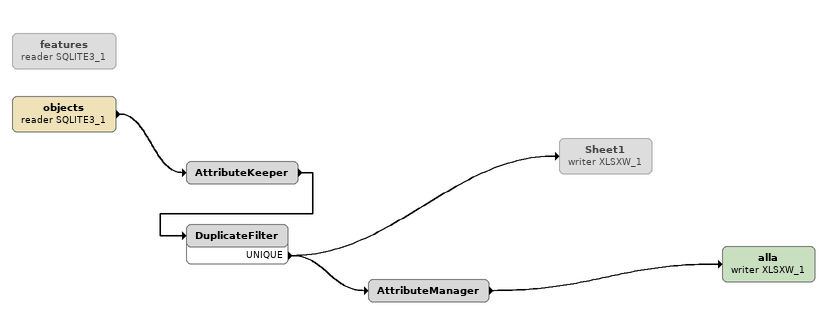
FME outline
features (reader SQLITE3_1) [off]
objects (reader SQLITE3_1)
    -> AttributeKeeper
AttributeKeeper
    -> DuplicateFilter
DuplicateFilter
    UNIQUE -> Sheet1 (writer XLSXW_1)
    UNIQUE -> AttributeManager
Sheet1 (writer XLSXW_1) [off]
AttributeManager
    -> alla (writer XLSXW_1)
alla (writer XLSXW_1)
